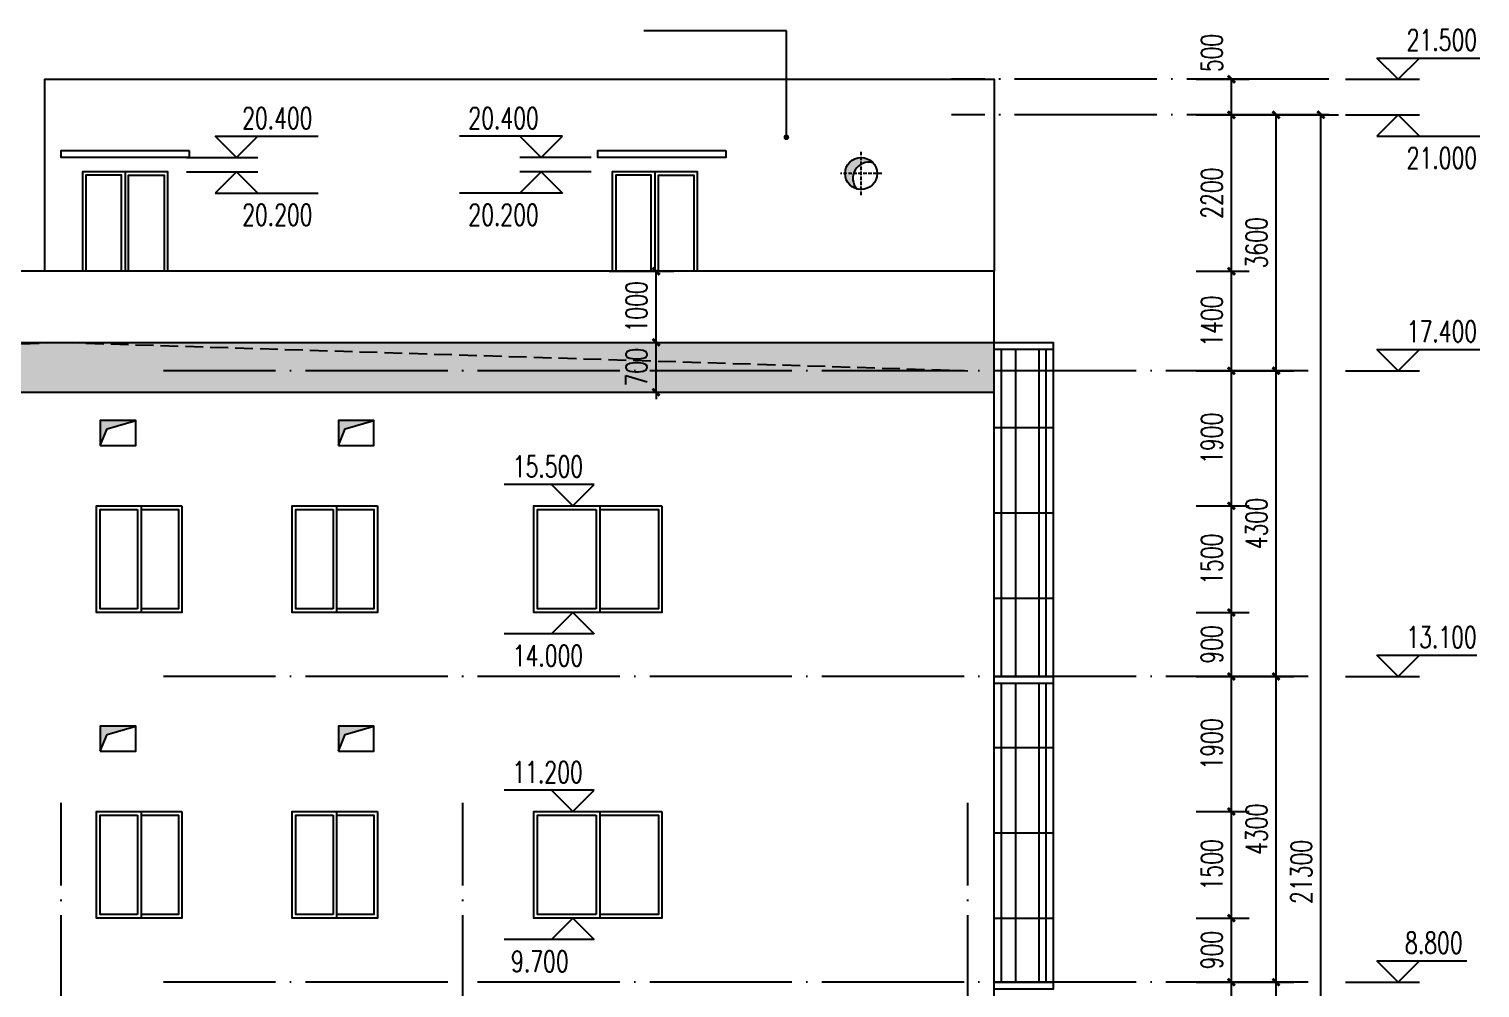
# Model space of a CAD drawing. Extents: x -93062 to 326984, y -142534 to 91021.
# Drawn here: x -36453 to -16050, y -107717 to -94227 of the extents above; entities that cross this region are included whole.
import ezdxf

# ---------------------------------------------------------------- set-up
doc = ezdxf.new("R2010")
doc.units = 0
doc.header["$LTSCALE"] = 1000
doc.header["$MEASUREMENT"] = 0
doc.linetypes.add('DASH', pattern=[0.35, 0.25, -0.1])
doc.linetypes.add('DOTE', pattern=[2.42, 2, -0.2, 0.02, -0.2])
doc.layers.get('0').update_dxf_attribs({"color": 8})
doc.layers.get('Defpoints').update_dxf_attribs({"color": 8})
for name, color, linetype in [('CENTRE LINE', 8, 'DOTE'), ('DIM_ELEV', 8, 'Continuous'), ('DIM_LEAD', 8, 'Continuous'), ('DOTE', 8, 'DOTE'), ('GROUND', 8, 'Continuous'), ('HOLE', 8, 'Continuous'), ('PUB_DIM', 8, 'Continuous'), ('PUB_TEXT', 8, 'Continuous'), ('STAIR', 8, 'Continuous'), ('WALL', 8, 'Continuous'), ('WINDOW', 8, 'Continuous')]:
    doc.layers.add(name, color=color, linetype=linetype)
doc.styles.add('_TCH_DIM', font='SIMPLEX', dxfattribs={"bigfont": 'GBCBIG'})
doc.styles.add('_TCH_DIM_T3', font='SIMPLEX', dxfattribs={"width": 0.705882, "bigfont": 'GBCBIG'})
doc.dimstyles.new('_TCH_ARCH&&100', dxfattribs={"dimtxt": 297.5, "dimasz": 100, "dimexe": 250, "dimexo": 300, "dimgap": 126.25, "dimtad": 1, "dimdec": 0, "dimzin": 0, "dimdsep": 46, "dimtxsty": '_TCH_DIM_T3', "dimblk": 'ARCHTICK', "dimcen": 0.09, "dimazin": 2, "dimtfac": 1, "dimtdec": 0, "dimtix": 1, "dimtmove": 2, "dimatfit": 3, "dimfxl": 1, "dimtolj": 1, "dimtzin": 0, "dimarcsym": 0})

# ---------------------------------------------------------------- blocks, each defined once
blk = doc.blocks.new('gyuiyu')
at = {"layer": 'WINDOW'}
for p, q in [((575, 1450), (575, 50)), ((625, 1500), (625, 0))]:
    blk.add_line(p, q, dxfattribs=at)
blk.add_lwpolyline([(1200, 1500), (1200, 0), (0, 0), (0, 1500)], close=True, dxfattribs=at)
for points in [[(575, 50), (50, 50), (50, 1450), (575, 1450)], [(625, 1450), (1150, 1450), (1150, 50), (625, 50)]]:
    blk.add_lwpolyline(points, dxfattribs=at)
for points in [[(92, 750, 0, 0, 0), (359, 750, 40, 0, 0), (509, 750, 0, 0, 0)], [(1108, 750, 0, 0, 0), (841, 750, 40, 0, 0), (691, 750, 0, 0, 0)]]:
    blk.add_lwpolyline(points, format="xyseb", dxfattribs=at)
blk = doc.blocks.new('afdsfsaf')
at = {"layer": 'WINDOW'}
for p, q in [((875, 1450), (875, 50)), ((925, 1500), (925, 0))]:
    blk.add_line(p, q, dxfattribs=at)
blk.add_lwpolyline([(1800, 1500), (1800, 0), (0, 0), (0, 1500)], close=True, dxfattribs=at)
for points in [[(875, 50), (50, 50), (50, 1450), (875, 1450)], [(925, 1450), (1750, 1450), (1750, 50), (925, 50)]]:
    blk.add_lwpolyline(points, dxfattribs=at)
for points in [[(184, 738, 0, 0, 0), (585.5, 738, 40, 0, 0), (735.5, 738, 0, 0, 0)], [(1616, 738, 0, 0, 0), (1214.5, 738, 40, 0, 0), (1064.5, 738, 0, 0, 0)]]:
    blk.add_lwpolyline(points, format="xyseb", dxfattribs=at)
blk = doc.blocks.new('dafdsf')
at = {"layer": 'HOLE'}
h = blk.add_hatch(color=256, dxfattribs=at)
h.dxf.hatch_style = 1
h.paths.add_polyline_path([(-225, 0, 0.342373), (-56, -218, -0.74588), (166, 152, 0.684245)])
at = {"layer": 'HOLE', "color": 251, "linetype": 'DASH', "ltscale": 0.2}
for p, q in [((0, -303), (0, 303)), ((291, 0), (-291, 0))]:
    blk.add_line(p, q, dxfattribs=at)
at = {"layer": 'HOLE'}
blk.add_circle((0, 0), 225, dxfattribs=at)
blk.add_arc((110, -66), 225, 75.5992, 222.4733, dxfattribs=at)
blk = doc.blocks.new('_ArchTick')
at = {"color": 0, "linetype": 'ByBlock', "const_width": 0.4}
blk.add_lwpolyline([(-0.5, -0.5), (0.5, 0.5)], dxfattribs=at)
blk = doc.blocks.new('*D446')
at = {"layer": 'Defpoints', "color": 0, "transparency": 16777216}
for p in [(-28595.013183, -97634.5), (-27635, -97634.5), (-28595.013183, -98634.5)]:
    blk.add_point(p, dxfattribs=at)
at = {"layer": 'PUB_DIM', "color": 0, "lineweight": -2, "transparency": 16777216}
for p, q in [((-28295.013183, -97634.5), (-27385, -97634.5)), ((-27635, -98634.5), (-27635, -97634.5)), ((-28295.013183, -98634.5), (-27385, -98634.5))]:
    blk.add_line(p, q, dxfattribs=at)
at = {"layer": 'PUB_DIM', "color": 0, "lineweight": -2, "transparency": 16777216, "xscale": 100, "yscale": 100, "zscale": 100}
for p, rotation in [((-27635, -97634.5), 90), ((-27635, -98634.5), 270)]:
    blk.add_blockref('_ArchTick', p, dxfattribs=dict(at, rotation=rotation))
at = {"layer": 'PUB_DIM', "color": 0, "transparency": 16777216, "insert": (-27910, -98134.5), "char_height": 297.5, "attachment_point": 5, "rotation": 90, "style": '_TCH_DIM_T3'}
blk.add_mtext('\\A1;1000', dxfattribs=at)
blk = doc.blocks.new('*D447')
at = {"layer": 'Defpoints', "color": 0, "transparency": 16777216}
for p in [(-28595.013183, -98634.5), (-27635, -98634.5), (-28595.013183, -99334.5)]:
    blk.add_point(p, dxfattribs=at)
at = {"layer": 'PUB_DIM', "color": 0, "lineweight": -2, "transparency": 16777216}
for p, q in [((-27635, -98634.5), (-27635, -98534.5)), ((-28295.013183, -98634.5), (-27385, -98634.5)), ((-27635, -99334.5), (-27635, -98634.5)), ((-28295.013183, -99334.5), (-27385, -99334.5)), ((-27635, -99334.5), (-27635, -99434.5))]:
    blk.add_line(p, q, dxfattribs=at)
at = {"layer": 'PUB_DIM', "color": 0, "lineweight": -2, "transparency": 16777216, "xscale": 100, "yscale": 100, "zscale": 100}
for p, rotation in [((-27635, -98634.5), 270), ((-27635, -99334.5), 90)]:
    blk.add_blockref('_ArchTick', p, dxfattribs=dict(at, rotation=rotation))
at = {"layer": 'PUB_DIM', "color": 0, "transparency": 16777216, "insert": (-27910, -98984.5), "char_height": 297.5, "attachment_point": 5, "rotation": 90, "style": '_TCH_DIM_T3'}
blk.add_mtext('\\A1;700', dxfattribs=at)
blk = doc.blocks.new('*D497')
at = {"layer": 'Defpoints', "color": 0, "transparency": 16777216}
for p in [(-20343, -107634), (-19546, -107634), (-20343, -109534)]:
    blk.add_point(p, dxfattribs=at)
at = {"layer": 'PUB_DIM', "color": 0, "lineweight": -2, "transparency": 16777216}
for p, q in [((-20043, -107634), (-19296, -107634)), ((-19546, -109534), (-19546, -107634)), ((-20043, -109534), (-19296, -109534))]:
    blk.add_line(p, q, dxfattribs=at)
at = {"layer": 'PUB_DIM', "color": 0, "lineweight": -2, "transparency": 16777216, "xscale": 100, "yscale": 100, "zscale": 100}
for p, rotation in [((-19546, -107634), 90), ((-19546, -109534), 270)]:
    blk.add_blockref('_ArchTick', p, dxfattribs=dict(at, rotation=rotation))
at = {"layer": 'PUB_DIM', "color": 0, "transparency": 16777216, "insert": (-19821, -108584), "char_height": 297.5, "attachment_point": 5, "rotation": 90, "style": '_TCH_DIM_T3'}
blk.add_mtext('\\A1;1900', dxfattribs=at)
blk = doc.blocks.new('*D498')
at = {"layer": 'Defpoints', "color": 0, "transparency": 16777216}
for p in [(-20343, -106734), (-19546, -106734), (-20343, -107634)]:
    blk.add_point(p, dxfattribs=at)
at = {"layer": 'PUB_DIM', "color": 0, "lineweight": -2, "transparency": 16777216}
for p, q in [((-20043, -106734), (-19296, -106734)), ((-19546, -107634), (-19546, -106734)), ((-20043, -107634), (-19296, -107634))]:
    blk.add_line(p, q, dxfattribs=at)
at = {"layer": 'PUB_DIM', "color": 0, "lineweight": -2, "transparency": 16777216, "xscale": 100, "yscale": 100, "zscale": 100}
for p, rotation in [((-19546, -106734), 90), ((-19546, -107634), 270)]:
    blk.add_blockref('_ArchTick', p, dxfattribs=dict(at, rotation=rotation))
at = {"layer": 'PUB_DIM', "color": 0, "transparency": 16777216, "insert": (-19821, -107184), "char_height": 297.5, "attachment_point": 5, "rotation": 90, "style": '_TCH_DIM_T3'}
blk.add_mtext('\\A1;900', dxfattribs=at)
blk = doc.blocks.new('*D499')
at = {"layer": 'Defpoints', "color": 0, "transparency": 16777216}
for p in [(-20343, -105234), (-19546, -105234), (-20343, -106734)]:
    blk.add_point(p, dxfattribs=at)
at = {"layer": 'PUB_DIM', "color": 0, "lineweight": -2, "transparency": 16777216}
for p, q in [((-20043, -105234), (-19296, -105234)), ((-19546, -106734), (-19546, -105234)), ((-20043, -106734), (-19296, -106734))]:
    blk.add_line(p, q, dxfattribs=at)
at = {"layer": 'PUB_DIM', "color": 0, "lineweight": -2, "transparency": 16777216, "xscale": 100, "yscale": 100, "zscale": 100}
for p, rotation in [((-19546, -105234), 90), ((-19546, -106734), 270)]:
    blk.add_blockref('_ArchTick', p, dxfattribs=dict(at, rotation=rotation))
at = {"layer": 'PUB_DIM', "color": 0, "transparency": 16777216, "insert": (-19821, -105984), "char_height": 297.5, "attachment_point": 5, "rotation": 90, "style": '_TCH_DIM_T3'}
blk.add_mtext('\\A1;1500', dxfattribs=at)
blk = doc.blocks.new('*D500')
at = {"layer": 'Defpoints', "color": 0, "transparency": 16777216}
for p in [(-20343, -103334), (-19546, -103334), (-20343, -105234)]:
    blk.add_point(p, dxfattribs=at)
at = {"layer": 'PUB_DIM', "color": 0, "lineweight": -2, "transparency": 16777216}
for p, q in [((-20043, -103334), (-19296, -103334)), ((-19546, -105234), (-19546, -103334)), ((-20043, -105234), (-19296, -105234))]:
    blk.add_line(p, q, dxfattribs=at)
at = {"layer": 'PUB_DIM', "color": 0, "lineweight": -2, "transparency": 16777216, "xscale": 100, "yscale": 100, "zscale": 100}
for p, rotation in [((-19546, -103334), 90), ((-19546, -105234), 270)]:
    blk.add_blockref('_ArchTick', p, dxfattribs=dict(at, rotation=rotation))
at = {"layer": 'PUB_DIM', "color": 0, "transparency": 16777216, "insert": (-19821, -104284), "char_height": 297.5, "attachment_point": 5, "rotation": 90, "style": '_TCH_DIM_T3'}
blk.add_mtext('\\A1;1900', dxfattribs=at)
blk = doc.blocks.new('*D501')
at = {"layer": 'Defpoints', "color": 0, "transparency": 16777216}
for p in [(-20343, -102434), (-19546, -102434), (-20343, -103334)]:
    blk.add_point(p, dxfattribs=at)
at = {"layer": 'PUB_DIM', "color": 0, "lineweight": -2, "transparency": 16777216}
for p, q in [((-20043, -102434), (-19296, -102434)), ((-19546, -103334), (-19546, -102434)), ((-20043, -103334), (-19296, -103334))]:
    blk.add_line(p, q, dxfattribs=at)
at = {"layer": 'PUB_DIM', "color": 0, "lineweight": -2, "transparency": 16777216, "xscale": 100, "yscale": 100, "zscale": 100}
for p, rotation in [((-19546, -102434), 90), ((-19546, -103334), 270)]:
    blk.add_blockref('_ArchTick', p, dxfattribs=dict(at, rotation=rotation))
at = {"layer": 'PUB_DIM', "color": 0, "transparency": 16777216, "insert": (-19821, -102884), "char_height": 297.5, "attachment_point": 5, "rotation": 90, "style": '_TCH_DIM_T3'}
blk.add_mtext('\\A1;900', dxfattribs=at)
blk = doc.blocks.new('*D502')
at = {"layer": 'Defpoints', "color": 0, "transparency": 16777216}
for p in [(-20343, -100934), (-19546, -100934), (-20343, -102434)]:
    blk.add_point(p, dxfattribs=at)
at = {"layer": 'PUB_DIM', "color": 0, "lineweight": -2, "transparency": 16777216}
for p, q in [((-20043, -100934), (-19296, -100934)), ((-19546, -102434), (-19546, -100934)), ((-20043, -102434), (-19296, -102434))]:
    blk.add_line(p, q, dxfattribs=at)
at = {"layer": 'PUB_DIM', "color": 0, "lineweight": -2, "transparency": 16777216, "xscale": 100, "yscale": 100, "zscale": 100}
for p, rotation in [((-19546, -100934), 90), ((-19546, -102434), 270)]:
    blk.add_blockref('_ArchTick', p, dxfattribs=dict(at, rotation=rotation))
at = {"layer": 'PUB_DIM', "color": 0, "transparency": 16777216, "insert": (-19821, -101684), "char_height": 297.5, "attachment_point": 5, "rotation": 90, "style": '_TCH_DIM_T3'}
blk.add_mtext('\\A1;1500', dxfattribs=at)
blk = doc.blocks.new('*D503')
at = {"layer": 'Defpoints', "color": 0, "transparency": 16777216}
for p in [(-20343, -99034), (-19546, -99034), (-20343, -100934)]:
    blk.add_point(p, dxfattribs=at)
at = {"layer": 'PUB_DIM', "color": 0, "lineweight": -2, "transparency": 16777216}
for p, q in [((-20043, -99034), (-19296, -99034)), ((-19546, -100934), (-19546, -99034)), ((-20043, -100934), (-19296, -100934))]:
    blk.add_line(p, q, dxfattribs=at)
at = {"layer": 'PUB_DIM', "color": 0, "lineweight": -2, "transparency": 16777216, "xscale": 100, "yscale": 100, "zscale": 100}
for p, rotation in [((-19546, -99034), 90), ((-19546, -100934), 270)]:
    blk.add_blockref('_ArchTick', p, dxfattribs=dict(at, rotation=rotation))
at = {"layer": 'PUB_DIM', "color": 0, "transparency": 16777216, "insert": (-19821, -99984), "char_height": 297.5, "attachment_point": 5, "rotation": 90, "style": '_TCH_DIM_T3'}
blk.add_mtext('\\A1;1900', dxfattribs=at)
blk = doc.blocks.new('*D504')
at = {"layer": 'Defpoints', "color": 0, "transparency": 16777216}
for p in [(-20343, -97635), (-19546, -97635), (-20343, -99034)]:
    blk.add_point(p, dxfattribs=at)
at = {"layer": 'PUB_DIM', "color": 0, "lineweight": -2, "transparency": 16777216}
for p, q in [((-20043, -97635), (-19296, -97635)), ((-19546, -99034), (-19546, -97635)), ((-20043, -99034), (-19296, -99034))]:
    blk.add_line(p, q, dxfattribs=at)
at = {"layer": 'PUB_DIM', "color": 0, "lineweight": -2, "transparency": 16777216, "xscale": 100, "yscale": 100, "zscale": 100}
for p, rotation in [((-19546, -97635), 90), ((-19546, -99034), 270)]:
    blk.add_blockref('_ArchTick', p, dxfattribs=dict(at, rotation=rotation))
at = {"layer": 'PUB_DIM', "color": 0, "transparency": 16777216, "insert": (-19821, -98335), "char_height": 297.5, "attachment_point": 5, "rotation": 90, "style": '_TCH_DIM_T3'}
blk.add_mtext('\\A1;1400', dxfattribs=at)
blk = doc.blocks.new('*D505')
at = {"layer": 'Defpoints', "color": 0, "transparency": 16777216}
for p in [(-20343, -95435), (-19546, -95435), (-20343, -97635)]:
    blk.add_point(p, dxfattribs=at)
at = {"layer": 'PUB_DIM', "color": 0, "lineweight": -2, "transparency": 16777216}
for p, q in [((-20043, -95435), (-19296, -95435)), ((-19546, -97635), (-19546, -95435)), ((-20043, -97635), (-19296, -97635))]:
    blk.add_line(p, q, dxfattribs=at)
at = {"layer": 'PUB_DIM', "color": 0, "lineweight": -2, "transparency": 16777216, "xscale": 100, "yscale": 100, "zscale": 100}
for p, rotation in [((-19546, -95435), 90), ((-19546, -97635), 270)]:
    blk.add_blockref('_ArchTick', p, dxfattribs=dict(at, rotation=rotation))
at = {"layer": 'PUB_DIM', "color": 0, "transparency": 16777216, "insert": (-19821, -96535), "char_height": 297.5, "attachment_point": 5, "rotation": 90, "style": '_TCH_DIM_T3'}
blk.add_mtext('\\A1;2200', dxfattribs=at)
blk = doc.blocks.new('*D506')
at = {"layer": 'Defpoints', "color": 0, "transparency": 16777216}
for p in [(-20343, -94934), (-19546, -94934), (-20343, -95435)]:
    blk.add_point(p, dxfattribs=at)
at = {"layer": 'PUB_DIM', "color": 0, "lineweight": -2, "transparency": 16777216}
for p, q in [((-20043, -94934), (-19296, -94934)), ((-19546, -95435), (-19546, -94934)), ((-20043, -95435), (-19296, -95435))]:
    blk.add_line(p, q, dxfattribs=at)
at = {"layer": 'PUB_DIM', "color": 0, "lineweight": -2, "transparency": 16777216, "xscale": 100, "yscale": 100, "zscale": 100}
for p, rotation in [((-19546, -94934), 90), ((-19546, -95435), 270)]:
    blk.add_blockref('_ArchTick', p, dxfattribs=dict(at, rotation=rotation))
at = {"layer": 'PUB_DIM', "color": 0, "transparency": 16777216, "insert": (-19821, -94564), "char_height": 297.5, "attachment_point": 5, "rotation": 90, "style": '_TCH_DIM_T3'}
blk.add_mtext('\\A1;500', dxfattribs=at)
blk = doc.blocks.new('*D507')
at = {"layer": 'Defpoints', "color": 0, "transparency": 16777216}
for p in [(-19084, -95434), (-18287, -95434), (-19084, -116734)]:
    blk.add_point(p, dxfattribs=at)
at = {"layer": 'PUB_DIM', "color": 0, "lineweight": -2, "transparency": 16777216}
for p, q in [((-18784, -95434), (-18037, -95434)), ((-18287, -116734), (-18287, -95434)), ((-18784, -116734), (-18037, -116734))]:
    blk.add_line(p, q, dxfattribs=at)
at = {"layer": 'PUB_DIM', "color": 0, "lineweight": -2, "transparency": 16777216, "xscale": 100, "yscale": 100, "zscale": 100}
for p, rotation in [((-18287, -95434), 90), ((-18287, -116734), 270)]:
    blk.add_blockref('_ArchTick', p, dxfattribs=dict(at, rotation=rotation))
at = {"layer": 'PUB_DIM', "color": 0, "transparency": 16777216, "insert": (-18562, -106084), "char_height": 297.5, "attachment_point": 5, "rotation": 90, "style": '_TCH_DIM_T3'}
blk.add_mtext('\\A1;21300', dxfattribs=at)
blk = doc.blocks.new('*D510')
at = {"layer": 'Defpoints', "color": 0, "transparency": 16777216}
for p in [(-19713, -107634), (-18917, -107634), (-19713, -111934)]:
    blk.add_point(p, dxfattribs=at)
at = {"layer": 'PUB_DIM', "color": 0, "lineweight": -2, "transparency": 16777216}
for p, q in [((-19413, -107634), (-18667, -107634)), ((-18917, -111934), (-18917, -107634)), ((-19413, -111934), (-18667, -111934))]:
    blk.add_line(p, q, dxfattribs=at)
at = {"layer": 'PUB_DIM', "color": 0, "lineweight": -2, "transparency": 16777216, "xscale": 100, "yscale": 100, "zscale": 100}
for p, rotation in [((-18917, -107634), 90), ((-18917, -111934), 270)]:
    blk.add_blockref('_ArchTick', p, dxfattribs=dict(at, rotation=rotation))
at = {"layer": 'PUB_DIM', "color": 0, "transparency": 16777216, "insert": (-19192, -109784), "char_height": 297.5, "attachment_point": 5, "rotation": 90, "style": '_TCH_DIM_T3'}
blk.add_mtext('\\A1;4300', dxfattribs=at)
blk = doc.blocks.new('*D511')
at = {"layer": 'Defpoints', "color": 0, "transparency": 16777216}
for p in [(-19713, -103334), (-18917, -103334), (-19713, -107634)]:
    blk.add_point(p, dxfattribs=at)
at = {"layer": 'PUB_DIM', "color": 0, "lineweight": -2, "transparency": 16777216}
for p, q in [((-19413, -103334), (-18667, -103334)), ((-18917, -107634), (-18917, -103334)), ((-19413, -107634), (-18667, -107634))]:
    blk.add_line(p, q, dxfattribs=at)
at = {"layer": 'PUB_DIM', "color": 0, "lineweight": -2, "transparency": 16777216, "xscale": 100, "yscale": 100, "zscale": 100}
for p, rotation in [((-18917, -103334), 90), ((-18917, -107634), 270)]:
    blk.add_blockref('_ArchTick', p, dxfattribs=dict(at, rotation=rotation))
at = {"layer": 'PUB_DIM', "color": 0, "transparency": 16777216, "insert": (-19192, -105484), "char_height": 297.5, "attachment_point": 5, "rotation": 90, "style": '_TCH_DIM_T3'}
blk.add_mtext('\\A1;4300', dxfattribs=at)
blk = doc.blocks.new('*D512')
at = {"layer": 'Defpoints', "color": 0, "transparency": 16777216}
for p in [(-19713, -99034), (-18917, -99034), (-19713, -103334)]:
    blk.add_point(p, dxfattribs=at)
at = {"layer": 'PUB_DIM', "color": 0, "lineweight": -2, "transparency": 16777216}
for p, q in [((-19413, -99034), (-18667, -99034)), ((-18917, -103334), (-18917, -99034)), ((-19413, -103334), (-18667, -103334))]:
    blk.add_line(p, q, dxfattribs=at)
at = {"layer": 'PUB_DIM', "color": 0, "lineweight": -2, "transparency": 16777216, "xscale": 100, "yscale": 100, "zscale": 100}
for p, rotation in [((-18917, -99034), 90), ((-18917, -103334), 270)]:
    blk.add_blockref('_ArchTick', p, dxfattribs=dict(at, rotation=rotation))
at = {"layer": 'PUB_DIM', "color": 0, "transparency": 16777216, "insert": (-19192, -101184), "char_height": 297.5, "attachment_point": 5, "rotation": 90, "style": '_TCH_DIM_T3'}
blk.add_mtext('\\A1;4300', dxfattribs=at)
blk = doc.blocks.new('*D513')
at = {"layer": 'Defpoints', "color": 0, "transparency": 16777216}
for p in [(-19713, -95434), (-18917, -95434), (-19713, -99034)]:
    blk.add_point(p, dxfattribs=at)
at = {"layer": 'PUB_DIM', "color": 0, "lineweight": -2, "transparency": 16777216}
for p, q in [((-19413, -95434), (-18667, -95434)), ((-18917, -99034), (-18917, -95434)), ((-19413, -99034), (-18667, -99034))]:
    blk.add_line(p, q, dxfattribs=at)
at = {"layer": 'PUB_DIM', "color": 0, "lineweight": -2, "transparency": 16777216, "xscale": 100, "yscale": 100, "zscale": 100}
for p, rotation in [((-18917, -95434), 90), ((-18917, -99034), 270)]:
    blk.add_blockref('_ArchTick', p, dxfattribs=dict(at, rotation=rotation))
at = {"layer": 'PUB_DIM', "color": 0, "transparency": 16777216, "insert": (-19192, -97234), "char_height": 297.5, "attachment_point": 5, "rotation": 90, "style": '_TCH_DIM_T3'}
blk.add_mtext('\\A1;3600', dxfattribs=at)

msp = doc.modelspace()

# ---------------------------------------------------------------- hatches: boundary and pattern name
at = {"layer": 'HOLE'}
h = msp.add_hatch(color=256, dxfattribs=at)
h.dxf.hatch_style = 1
h.paths.add_polyline_path([(-35355.8, -99850.5), (-34952.8, -99734.5), (-35452.8, -99734.5), (-35452.8, -100084.5)])
h = msp.add_hatch(color=256, dxfattribs=at)
h.dxf.hatch_style = 1
h.paths.add_polyline_path([(-32005.8, -99850.5), (-31602.8, -99734.5), (-32102.8, -99734.5), (-32102.8, -100084.5)])
h = msp.add_hatch(color=256, dxfattribs=at)
h.dxf.hatch_style = 1
h.paths.add_polyline_path([(-35355.8, -104150.5), (-34952.8, -104034.5), (-35452.8, -104034.5), (-35452.8, -104384.5)])
h = msp.add_hatch(color=256, dxfattribs=at)
h.dxf.hatch_style = 1
h.paths.add_polyline_path([(-32005.8, -104150.5), (-31602.8, -104034.5), (-32102.8, -104034.5), (-32102.8, -104384.5)])

# ---------------------------------------------------------------- linework, layer by layer
at = {"layer": 'CENTRE LINE'}
for p, q in [((-18173.8, -94934.5), (-23483.3, -94934.5)), ((-18173.8, -95434.5), (-23483.3, -95434.5)), ((-18465.2, -99034.5), (-34562.3, -99034.5)), ((-18465.2, -103334.5), (-34562.3, -103334.5)), ((-18465.2, -107634.5), (-34562.3, -107634.5))]:
    msp.add_line(p, q, dxfattribs=at)
at = {"layer": 'CENTRE LINE', "linetype": 'DASH'}
msp.add_lwpolyline([(-46352.8, -99034.5), (-36002.8, -98634.5), (-23252.8, -99034.5)], dxfattribs=at)
at = {"layer": 'DIM_ELEV'}
for p, q in [((-17199.8, -94934.5), (-17499.8, -94634.5)), ((-17499.8, -94634.5), (-16049.8, -94634.5)), ((-17199.8, -94934.5), (-16899.8, -94634.5)), ((-17939, -94934.5), (-16899.8, -94934.5)), ((-17939, -95434.5), (-16899.8, -95434.5)), ((-17199.8, -95434.5), (-17499.8, -95734.5)), ((-17199.8, -95434.5), (-16899.8, -95734.5)), ((-33536.3, -96034.5), (-33836.3, -95734.5)), ((-33836.3, -95734.5), (-32386.3, -95734.5)), ((-33536.3, -96034.5), (-33236.3, -95734.5)), ((-28950.3, -95734.5), (-30400.3, -95734.5)), ((-29250.3, -96034.5), (-29550.3, -95734.5)), ((-29250.3, -96034.5), (-28950.3, -95734.5)), ((-17499.8, -95734.5), (-16049.8, -95734.5)), ((-34236.3, -96034.5), (-33236.3, -96034.5)), ((-28550.3, -96034.5), (-29550.3, -96034.5)), ((-34236.3, -96234.5), (-33236.3, -96234.5)), ((-33536.3, -96234.5), (-33836.3, -96534.5)), ((-33536.3, -96234.5), (-33236.3, -96534.5)), ((-29250.3, -96234.5), (-29550.3, -96534.5)), ((-28550.3, -96234.5), (-29550.3, -96234.5)), ((-29250.3, -96234.5), (-28950.3, -96534.5)), ((-33836.3, -96534.5), (-32386.3, -96534.5)), ((-28950.3, -96534.5), (-30400.3, -96534.5)), ((-17199.8, -99034.5), (-17499.8, -98734.5)), ((-17499.8, -98734.5), (-16049.8, -98734.5)), ((-17199.8, -99034.5), (-16899.8, -98734.5)), ((-17939, -99034.5), (-16899.8, -99034.5)), ((-28504.5, -100634.5), (-29770.5, -100634.5)), ((-28804.5, -100934.5), (-29104.5, -100634.5)), ((-28804.5, -100934.5), (-28504.5, -100634.5)), ((-28804.5, -102434.5), (-29104.5, -102734.5)), ((-28804.5, -102434.5), (-28504.5, -102734.5)), ((-28504.5, -102734.5), (-29770.5, -102734.5)), ((-17199.8, -103334.5), (-17499.8, -103034.5)), ((-17499.8, -103034.5), (-16095.8, -103034.5)), ((-17199.8, -103334.5), (-16899.8, -103034.5)), ((-17939, -103334.5), (-16899.8, -103334.5)), ((-28504.5, -104934.5), (-29770.5, -104934.5)), ((-28804.5, -105234.5), (-29104.5, -104934.5)), ((-28804.5, -105234.5), (-28504.5, -104934.5)), ((-28804.5, -106734.5), (-29104.5, -107034.5)), ((-28804.5, -106734.5), (-28504.5, -107034.5)), ((-28504.5, -107034.5), (-29770.5, -107034.5)), ((-17199.8, -107634.5), (-17499.8, -107334.5)), ((-17499.8, -107334.5), (-16233.8, -107334.5)), ((-17199.8, -107634.5), (-16899.8, -107334.5)), ((-17939, -107634.5), (-16899.8, -107634.5))]:
    msp.add_line(p, q, dxfattribs=at)
at = {"layer": 'DIM_LEAD'}
for p, q in [((-25803.5, -94254.5), (-27805.5, -94254.5)), ((-25803.5, -95750), (-25803.5, -94254.5))]:
    msp.add_line(p, q, dxfattribs=at)
at = {"layer": 'DIM_LEAD', "const_width": 40}
msp.add_lwpolyline([(-25803.5, -95770, 1), (-25803.5, -95730, 1)], format="xyb", close=True, dxfattribs=at)
at = {"layer": 'DOTE'}
for p, q in [((-36002.8, -118373.1), (-36002.8, -105113.1)), ((-30352.8, -118373.1), (-30352.8, -105113.1)), ((-23252.8, -118373.1), (-23252.8, -105113.1))]:
    msp.add_line(p, q, dxfattribs=at)
at = {"layer": 'GROUND', "color": 151}
for p, q in [((-46632.2, -98634.5), (-22882.2, -98634.5)), ((-46632.2, -99334.5), (-22882.2, -99334.5))]:
    msp.add_line(p, q, dxfattribs=at)
at = {"layer": 'GROUND', "color": 151, "const_width": 700}
msp.add_lwpolyline([(-46632.2, -98984.5), (-22882.2, -98984.5)], dxfattribs=at)
at = {"layer": 'HOLE'}
for points in [[(-35452.8, -100084.5), (-34952.8, -100084.5), (-34952.8, -99734.5), (-35452.8, -99734.5)], [(-32102.8, -100084.5), (-31602.8, -100084.5), (-31602.8, -99734.5), (-32102.8, -99734.5)], [(-35452.8, -104384.5), (-34952.8, -104384.5), (-34952.8, -104034.5), (-35452.8, -104034.5)], [(-32102.8, -104384.5), (-31602.8, -104384.5), (-31602.8, -104034.5), (-32102.8, -104034.5)]]:
    msp.add_lwpolyline(points, close=True, dxfattribs=at)
for points in [[(-35452.8, -100084.5), (-35355.8, -99850.5), (-34952.8, -99734.5)], [(-32102.8, -100084.5), (-32005.8, -99850.5), (-31602.8, -99734.5)], [(-35452.8, -104384.5), (-35355.8, -104150.5), (-34952.8, -104034.5)], [(-32102.8, -104384.5), (-32005.8, -104150.5), (-31602.8, -104034.5)]]:
    msp.add_lwpolyline(points, dxfattribs=at)
at = {"layer": 'STAIR'}
msp.add_lwpolyline([(-36232.2, -97634.5), (-36232.2, -94934.5), (-22882.2, -94934.5), (-22882.2, -97634.5)], dxfattribs=at)
for points in [[(-34202.8, -95934.5), (-34202.8, -96034.5), (-36002.8, -96034.5), (-36002.8, -95934.5)], [(-26652.8, -95934.5), (-26652.8, -96034.5), (-28452.8, -96034.5), (-28452.8, -95934.5)]]:
    msp.add_lwpolyline(points, close=True, dxfattribs=at)
at = {"layer": 'STAIR', "color": 251}
for points in [[(-22882.2, -98634.5), (-22052.8, -98634.5), (-22052.8, -98734.5), (-22882.2, -98734.5)], [(-22882.2, -103334.5), (-22052.8, -103334.5), (-22052.8, -103434.5), (-22882.2, -103434.5)], [(-22882.2, -107634.5), (-22052.8, -107634.5), (-22052.8, -107734.5), (-22882.2, -107734.5)]]:
    msp.add_lwpolyline(points, dxfattribs=at)
at = {"layer": 'WALL'}
msp.add_lwpolyline([(-22882.2, -116734.5), (-22882.2, -97634.5), (-46632.2, -97634.5), (-46632.2, -116734.5)], dxfattribs=at)
at = {"layer": 'WINDOW'}
for p, q in [((-35102.8, -96234.5), (-35102.8, -97634.5)), ((-27652.8, -96234.5), (-27652.8, -97634.5))]:
    msp.add_line(p, q, dxfattribs=at)
at = {"layer": 'WINDOW', "color": 251}
for p, q in [((-22782.2, -98734.5), (-22782.2, -103334.5)), ((-22582.2, -98734.5), (-22582.2, -103334.5)), ((-22252.8, -98734.5), (-22252.8, -103334.5)), ((-22152.8, -98734.5), (-22152.8, -103334.5)), ((-22052.8, -98734.5), (-22052.8, -103334.5)), ((-22882.2, -99834.5), (-22052.8, -99834.5)), ((-22882.2, -101034.5), (-22052.8, -101034.5)), ((-22882.2, -102234.5), (-22052.8, -102234.5)), ((-22782.2, -103434.5), (-22782.2, -107634.5)), ((-22582.2, -103434.5), (-22582.2, -107634.5)), ((-22252.8, -103434.5), (-22252.8, -107634.5)), ((-22152.8, -103434.5), (-22152.8, -107634.5)), ((-22052.8, -103434.5), (-22052.8, -107634.5)), ((-22882.2, -104334.5), (-22052.8, -104334.5)), ((-22882.2, -105534.5), (-22052.8, -105534.5)), ((-22882.2, -106734.5), (-22052.8, -106734.5))]:
    msp.add_line(p, q, dxfattribs=at)
at = {"layer": 'WINDOW'}
for points in [[(-34502.8, -97634.5), (-34502.8, -96234.5), (-35702.8, -96234.5), (-35702.8, -97634.5)], [(-35152.8, -97634.5), (-35152.8, -96284.5), (-35652.8, -96284.5), (-35652.8, -97634.5)], [(-35052.8, -97634.5), (-35052.8, -96284.5), (-34552.8, -96284.5), (-34552.8, -97634.5)], [(-27052.8, -97634.5), (-27052.8, -96234.5), (-28252.8, -96234.5), (-28252.8, -97634.5)], [(-27702.8, -97634.5), (-27702.8, -96284.5), (-28202.8, -96284.5), (-28202.8, -97634.5)], [(-27602.8, -97634.5), (-27602.8, -96284.5), (-27102.8, -96284.5), (-27102.8, -97634.5)]]:
    msp.add_lwpolyline(points, dxfattribs=at)

# ---------------------------------------------------------------- block references
at = {"layer": 'HOLE'}
msp.add_blockref('dafdsf', (-24752.8, -96259.5), dxfattribs=at)
at = {"layer": 'WINDOW'}
for name, p in [('gyuiyu', (-35502.8, -102434.5)), ('gyuiyu', (-32752.8, -102434.5)), ('afdsfsaf', (-29352.8, -102434.5)), ('gyuiyu', (-35502.8, -106734.5)), ('gyuiyu', (-32752.8, -106734.5)), ('afdsfsaf', (-29352.8, -106734.5))]:
    msp.add_blockref(name, p, dxfattribs=at)

# ---------------------------------------------------------------- texts
at = {"layer": 'PUB_TEXT', "style": '_TCH_DIM', "width": 0.705882}
for s, p in [('21.500', (-17079.8, -94529.5)), ('20.400', (-33456.3, -95629.5)), ('20.400', (-30274.3, -95629.5)), ('21.000', (-17079.8, -96189.5)), ('20.200', (-33456.3, -96989.5)), ('20.200', (-30274.3, -96989.5)), ('17.400', (-17079.8, -98629.5)), ('15.500', (-29650.5, -100529.5)), ('13.100', (-17085.8, -102929.5)), ('14.000', (-29650.5, -103189.5)), ('11.200', (-29656.5, -104829.5)), ('8.800', (-17103.8, -107229.5)), ('9.700', (-29674.5, -107489.5))]:
    msp.add_text(s, height=297.5, dxfattribs=at).set_placement(p)

# ---------------------------------------------------------------- dimensions: what is measured, and where the dimension line sits
at = {"layer": 'PUB_DIM'}
dim = msp.add_linear_dim(base=(-19546.3, -94934.5), p1=(-20343.2, -95434.5), p2=(-20343.2, -94934.5), angle=90, dimstyle='_TCH_ARCH&&100', dxfattribs=at)
dim.commit()
dim.dimension.update_dxf_attribs({"geometry": '*D506', "text_midpoint": (-19821.3, -94564.5), "dimtype": 129})
for p1, p2, distance, picture, middle in [((-20343.2, -97634.5), (-20343.2, -95434.5), -796.8, '*D505', (-19821.3, -96534.5)), ((-19713.3, -99034.5), (-19713.3, -95434.5), -796.8, '*D513', (-19191.5, -97234.5)), ((-19083.5, -116734.5), (-19083.5, -95434.5), -796.8, '*D507', (-18561.7, -106084.5)), ((-28595, -98634.5), (-28595, -97634.5), -960, '*D446', (-27910, -98134.5)), ((-20343.2, -99034.5), (-20343.2, -97634.5), -796.8, '*D504', (-19821.3, -98334.5)), ((-28595, -99334.5), (-28595, -98634.5), -960, '*D447', (-27910, -98984.5)), ((-20343.2, -100934.5), (-20343.2, -99034.5), -796.8, '*D503', (-19821.3, -99984.5)), ((-19713.3, -103334.5), (-19713.3, -99034.5), -796.8, '*D512', (-19191.5, -101184.5)), ((-20343.2, -102434.5), (-20343.2, -100934.5), -796.8, '*D502', (-19821.3, -101684.5)), ((-20343.2, -103334.5), (-20343.2, -102434.5), -796.8, '*D501', (-19821.3, -102884.5)), ((-20343.2, -105234.5), (-20343.2, -103334.5), -796.8, '*D500', (-19821.3, -104284.5)), ((-19713.3, -107634.5), (-19713.3, -103334.5), -796.8, '*D511', (-19191.5, -105484.5)), ((-20343.2, -106734.5), (-20343.2, -105234.5), -796.8, '*D499', (-19821.3, -105984.5)), ((-20343.2, -107634.5), (-20343.2, -106734.5), -796.8, '*D498', (-19821.3, -107184.5)), ((-20343.2, -109534.5), (-20343.2, -107634.5), -796.8, '*D497', (-19821.3, -108584.5)), ((-19713.3, -111934.5), (-19713.3, -107634.5), -796.8, '*D510', (-19191.5, -109784.5))]:
    dim = msp.add_aligned_dim(p1=p1, p2=p2, distance=distance, dimstyle='_TCH_ARCH&&100', dxfattribs=at)
    dim.commit()
    dim.dimension.update_dxf_attribs({"geometry": picture, "text_midpoint": middle})

doc.saveas('drawing.dxf')
